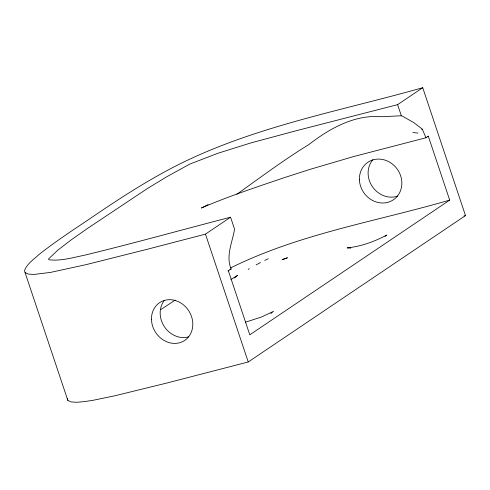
<?xml version="1.0" encoding="UTF-8"?>
<svg xmlns="http://www.w3.org/2000/svg" width="490" height="490" viewBox="0 0 490 490"><rect width="100%" height="100%" fill="white"/><g stroke="black" fill="none" stroke-linecap="round" stroke-linejoin="round"><path stroke-width="0.73" d="M234.63 278.032L237.472 275.404L230.913 279.502M270.835 313.569L273.53 311.328L261.703 316.926L245.343 322.23M385.03 236.443L386.647 235.096C374.452 241.625 360.946 246.495 347.147 247.903L350.846 248.075M236.897 194.242C260.558 177.325 284.022 159.82 308.896 144.526C329.813 128.374 354.797 114.28 382.163 116.718L401.328 115.756L402.725 116.332L413.842 122.641L422.313 129.152L425.969 137.757L353.553 156.579L310.207 169.313L284.274 177.662C256.442 187.131 228.383 196.331 201.39 208.023L208.152 204.569M248.173 269.39L249.257 268.618M25.064 272.575L67.841 400.416L71.019 401.929L76.85 402.284L84.568 401.61L93.222 400.263L114.703 395.816L167.206 382.947L248.24 361.975L465.5 215.563L422.723 87.716C334.584 112.657 241.938 128.607 161.069 173.852C134.909 188.282 110.072 204.924 85.413 221.743C69.635 232.223 53.894 242.795 38.992 254.5C33.841 259.394 27.011 263.657 24.5 270.59L25.064 272.575L28.242 274.082L34.073 274.437L50.446 272.416L86.265 264.6L147.876 249.116L205.463 234.134L230.563 217.211L234.545 229.093C232.523 242.085 225.492 256.013 231.157 269.041L227.954 271.013M230.563 217.211C181.778 229.835 133.225 243.414 84.243 255.278C72.673 257.593 60.846 261.243 48.951 259.761L48.559 259.296L48.884 258.591L57.875 250.121L71.05 239.984L87.753 228.267L147.257 188.625L166.496 176.908L189.789 164.101L217.891 153.266L250.966 142.89L296.83 130.567L397.611 104.64L422.723 87.716M425.969 137.757L428.303 136.183L449.691 200.104L249.79 334.817L228.401 270.897M160.689 309.656L175.285 300.052M260.521 262.518L256.117 264.918M421.682 129.47L422.313 129.152M230.674 267.908C299.359 233.779 376.179 221.492 449.25 200.22L449.691 200.104M268.208 258.781L264.704 260.423M229.853 269.402L231.157 269.041M464.024 215.949L465.5 215.563M427.862 136.294L428.303 136.183M412.825 132.539L417.97 133.066M397.611 104.64L401.328 115.756M205.463 234.134L248.24 361.975M67.277 398.437L67.841 400.416M188.497 336.857A22.687 19.778 57.2 0 1 164.309 326.573A22.687 19.778 57.2 0 1 164.505 300.229M397.757 196.11A22.687 20.433 54.8 0 1 372.382 186.647A22.687 20.433 54.8 0 1 372.921 159.66M283.122 259.271L282.118 259.712L287.477 257.777L283.122 259.271M151.477 319.376A22.687 19.784 57.2 0 0 182.929 341.481A22.687 19.784 57.2 0 0 182.029 303.782A22.687 19.784 57.2 0 0 151.477 319.376M359.421 179.885A22.687 20.457 54.7 0 0 392.049 200.624A22.687 20.457 54.7 0 0 390.408 162.631A22.687 20.457 54.7 0 0 359.421 179.885"/></g></svg>
